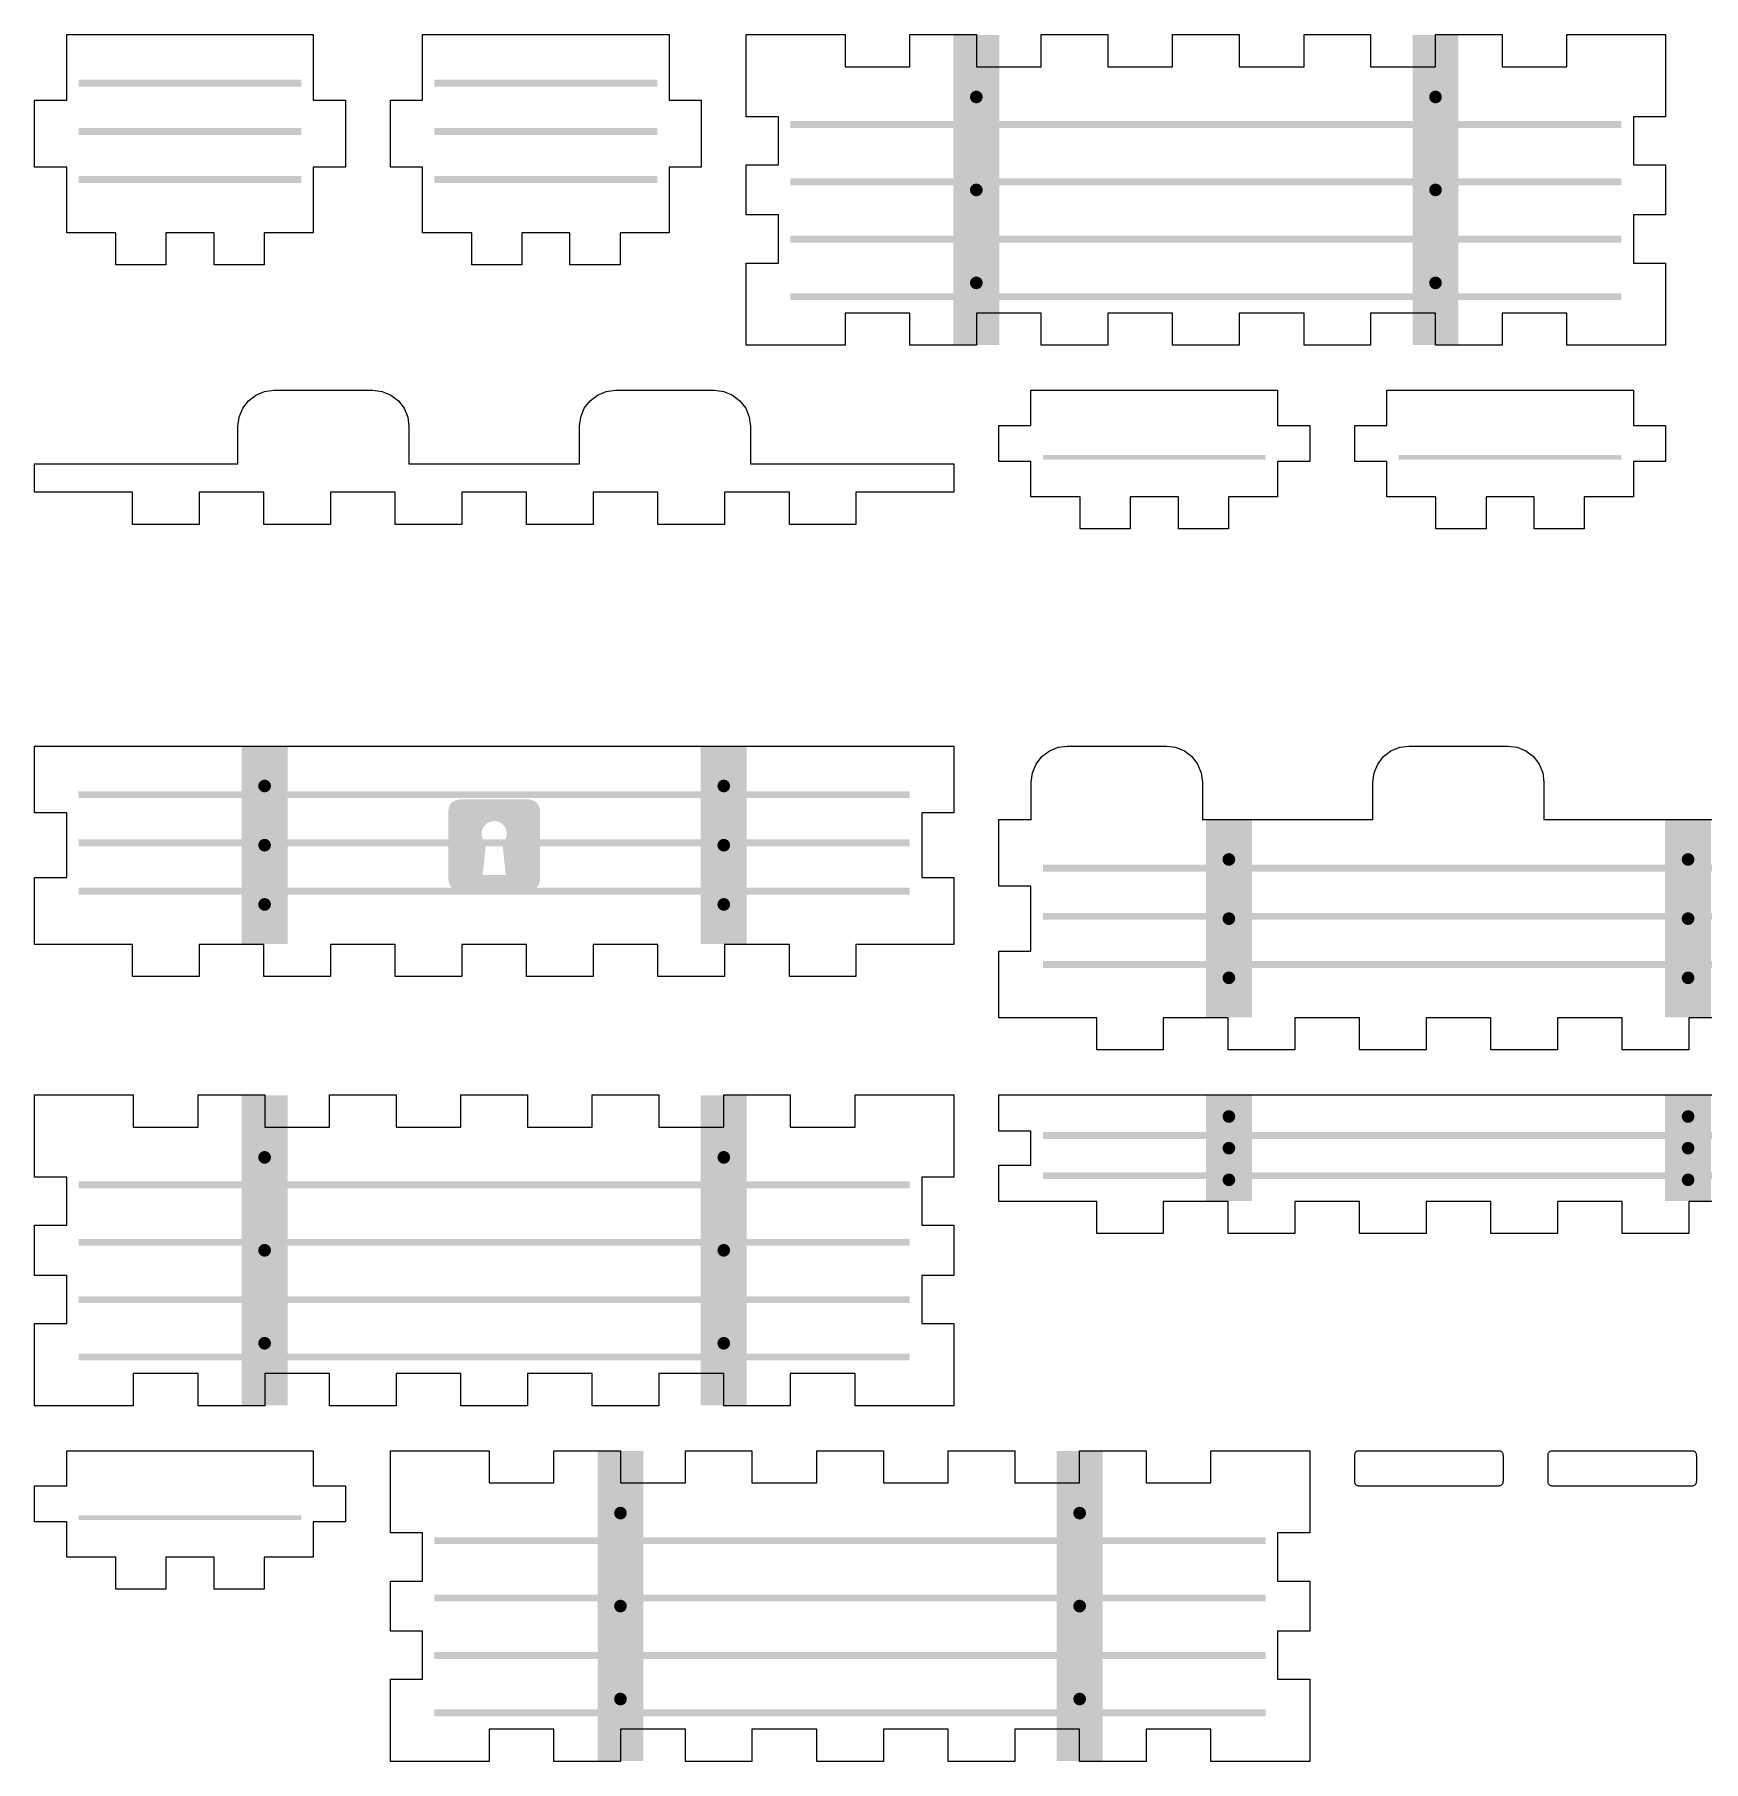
# Model space of a CAD drawing. Header units: millimetres. Extents: x 4 to 286, y 4 to 329.
# Drawn here: x 4 to 149.3, y 4 to 154.4 of the extents above; entities that cross this region are included whole.
import ezdxf

# ---------------------------------------------------------------- set-up
doc = ezdxf.new("R2010")
doc.units = ezdxf.units.MM
doc.layers.add('CUT', color=1, linetype='Continuous')
doc.layers.add('RASTER', color=7, linetype='Continuous')

msp = doc.modelspace()

# ---------------------------------------------------------------- hatches: boundary and pattern name
at = {"layer": 'RASTER'}
for points in [[(84, 154.4), (88, 154.4), (88, 127.4), (84, 127.4)], [(124, 154.4), (128, 154.4), (128, 127.4), (124, 127.4)], [(7.8, 150.5), (27.2, 150.5), (27.2, 149.9), (7.8, 149.9)], [(38.8, 150.5), (58.2, 150.5), (58.2, 149.9), (38.8, 149.9)], [(86.55, 149), (86.545, 148.928), (86.531, 148.858), (86.508, 148.79), (86.476, 148.725), (86.436, 148.665), (86.389, 148.611), (86.335, 148.564), (86.275, 148.524), (86.21, 148.492), (86.142, 148.469), (86.072, 148.455), (86, 148.45), (85.928, 148.455), (85.858, 148.469), (85.79, 148.492), (85.725, 148.524), (85.665, 148.564), (85.611, 148.611), (85.564, 148.665), (85.524, 148.725), (85.492, 148.79), (85.469, 148.858), (85.455, 148.928), (85.45, 149), (85.455, 149.072), (85.469, 149.142), (85.492, 149.21), (85.524, 149.275), (85.564, 149.335), (85.611, 149.389), (85.665, 149.436), (85.725, 149.476), (85.79, 149.508), (85.858, 149.531), (85.928, 149.545), (86, 149.55), (86.072, 149.545), (86.142, 149.531), (86.21, 149.508), (86.275, 149.476), (86.335, 149.436), (86.389, 149.389), (86.436, 149.335), (86.476, 149.275), (86.508, 149.21), (86.531, 149.142), (86.545, 149.072)], [(126.55, 149), (126.545, 148.928), (126.531, 148.858), (126.508, 148.79), (126.476, 148.725), (126.436, 148.665), (126.389, 148.611), (126.335, 148.564), (126.275, 148.524), (126.21, 148.492), (126.142, 148.469), (126.072, 148.455), (126, 148.45), (125.928, 148.455), (125.858, 148.469), (125.79, 148.492), (125.725, 148.524), (125.665, 148.564), (125.611, 148.611), (125.564, 148.665), (125.524, 148.725), (125.492, 148.79), (125.469, 148.858), (125.455, 148.928), (125.45, 149), (125.455, 149.072), (125.469, 149.142), (125.492, 149.21), (125.524, 149.275), (125.564, 149.335), (125.611, 149.389), (125.665, 149.436), (125.725, 149.476), (125.79, 149.508), (125.858, 149.531), (125.928, 149.545), (126, 149.55), (126.072, 149.545), (126.142, 149.531), (126.21, 149.508), (126.275, 149.476), (126.335, 149.436), (126.389, 149.389), (126.436, 149.335), (126.476, 149.275), (126.508, 149.21), (126.531, 149.142), (126.545, 149.072)], [(7.8, 146.3), (27.2, 146.3), (27.2, 145.7), (7.8, 145.7)], [(38.8, 146.3), (58.2, 146.3), (58.2, 145.7), (38.8, 145.7)], [(69.8, 146.9), (142.2, 146.9), (142.2, 146.3), (69.8, 146.3)], [(7.8, 142.1), (27.2, 142.1), (27.2, 141.5), (7.8, 141.5)], [(38.8, 142.1), (58.2, 142.1), (58.2, 141.5), (38.8, 141.5)], [(69.8, 141.9), (142.2, 141.9), (142.2, 141.3), (69.8, 141.3)], [(86.55, 140.9), (86.545, 140.828), (86.531, 140.758), (86.508, 140.69), (86.476, 140.625), (86.436, 140.565), (86.389, 140.511), (86.335, 140.464), (86.275, 140.424), (86.21, 140.392), (86.142, 140.369), (86.072, 140.355), (86, 140.35), (85.928, 140.355), (85.858, 140.369), (85.79, 140.392), (85.725, 140.424), (85.665, 140.464), (85.611, 140.511), (85.564, 140.565), (85.524, 140.625), (85.492, 140.69), (85.469, 140.758), (85.455, 140.828), (85.45, 140.9), (85.455, 140.972), (85.469, 141.042), (85.492, 141.11), (85.524, 141.175), (85.564, 141.235), (85.611, 141.289), (85.665, 141.336), (85.725, 141.376), (85.79, 141.408), (85.858, 141.431), (85.928, 141.445), (86, 141.45), (86.072, 141.445), (86.142, 141.431), (86.21, 141.408), (86.275, 141.376), (86.335, 141.336), (86.389, 141.289), (86.436, 141.235), (86.476, 141.175), (86.508, 141.11), (86.531, 141.042), (86.545, 140.972)], [(126.55, 140.9), (126.545, 140.828), (126.531, 140.758), (126.508, 140.69), (126.476, 140.625), (126.436, 140.565), (126.389, 140.511), (126.335, 140.464), (126.275, 140.424), (126.21, 140.392), (126.142, 140.369), (126.072, 140.355), (126, 140.35), (125.928, 140.355), (125.858, 140.369), (125.79, 140.392), (125.725, 140.424), (125.665, 140.464), (125.611, 140.511), (125.564, 140.565), (125.524, 140.625), (125.492, 140.69), (125.469, 140.758), (125.455, 140.828), (125.45, 140.9), (125.455, 140.972), (125.469, 141.042), (125.492, 141.11), (125.524, 141.175), (125.564, 141.235), (125.611, 141.289), (125.665, 141.336), (125.725, 141.376), (125.79, 141.408), (125.858, 141.431), (125.928, 141.445), (126, 141.45), (126.072, 141.445), (126.142, 141.431), (126.21, 141.408), (126.275, 141.376), (126.335, 141.336), (126.389, 141.289), (126.436, 141.235), (126.476, 141.175), (126.508, 141.11), (126.531, 141.042), (126.545, 140.972)], [(69.8, 136.9), (142.2, 136.9), (142.2, 136.3), (69.8, 136.3)], [(86.55, 132.8), (86.545, 132.728), (86.531, 132.658), (86.508, 132.59), (86.476, 132.525), (86.436, 132.465), (86.389, 132.411), (86.335, 132.364), (86.275, 132.324), (86.21, 132.292), (86.142, 132.269), (86.072, 132.255), (86, 132.25), (85.928, 132.255), (85.858, 132.269), (85.79, 132.292), (85.725, 132.324), (85.665, 132.364), (85.611, 132.411), (85.564, 132.465), (85.524, 132.525), (85.492, 132.59), (85.469, 132.658), (85.455, 132.728), (85.45, 132.8), (85.455, 132.872), (85.469, 132.942), (85.492, 133.01), (85.524, 133.075), (85.564, 133.135), (85.611, 133.189), (85.665, 133.236), (85.725, 133.276), (85.79, 133.308), (85.858, 133.331), (85.928, 133.345), (86, 133.35), (86.072, 133.345), (86.142, 133.331), (86.21, 133.308), (86.275, 133.276), (86.335, 133.236), (86.389, 133.189), (86.436, 133.135), (86.476, 133.075), (86.508, 133.01), (86.531, 132.942), (86.545, 132.872)], [(126.55, 132.8), (126.545, 132.728), (126.531, 132.658), (126.508, 132.59), (126.476, 132.525), (126.436, 132.465), (126.389, 132.411), (126.335, 132.364), (126.275, 132.324), (126.21, 132.292), (126.142, 132.269), (126.072, 132.255), (126, 132.25), (125.928, 132.255), (125.858, 132.269), (125.79, 132.292), (125.725, 132.324), (125.665, 132.364), (125.611, 132.411), (125.564, 132.465), (125.524, 132.525), (125.492, 132.59), (125.469, 132.658), (125.455, 132.728), (125.45, 132.8), (125.455, 132.872), (125.469, 132.942), (125.492, 133.01), (125.524, 133.075), (125.564, 133.135), (125.611, 133.189), (125.665, 133.236), (125.725, 133.276), (125.79, 133.308), (125.858, 133.331), (125.928, 133.345), (126, 133.35), (126.072, 133.345), (126.142, 133.331), (126.21, 133.308), (126.275, 133.276), (126.335, 133.236), (126.389, 133.189), (126.436, 133.135), (126.476, 133.075), (126.508, 133.01), (126.531, 132.942), (126.545, 132.872)], [(69.8, 131.9), (142.2, 131.9), (142.2, 131.3), (69.8, 131.3)], [(91.8, 117.8), (111.2, 117.8), (111.2, 117.4), (91.8, 117.4)], [(122.8, 117.8), (142.2, 117.8), (142.2, 117.4), (122.8, 117.4)], [(22, 92.4), (26, 92.4), (26, 75.2), (22, 75.2)], [(62, 92.4), (66, 92.4), (66, 75.2), (62, 75.2)], [(24.55, 88.96), (24.545, 88.888), (24.531, 88.818), (24.508, 88.75), (24.476, 88.685), (24.436, 88.625), (24.389, 88.571), (24.335, 88.524), (24.275, 88.484), (24.21, 88.452), (24.142, 88.429), (24.072, 88.415), (24, 88.41), (23.928, 88.415), (23.858, 88.429), (23.79, 88.452), (23.725, 88.484), (23.665, 88.524), (23.611, 88.571), (23.564, 88.625), (23.524, 88.685), (23.492, 88.75), (23.469, 88.818), (23.455, 88.888), (23.45, 88.96), (23.455, 89.032), (23.469, 89.102), (23.492, 89.17), (23.524, 89.235), (23.564, 89.295), (23.611, 89.349), (23.665, 89.396), (23.725, 89.436), (23.79, 89.468), (23.858, 89.491), (23.928, 89.505), (24, 89.51), (24.072, 89.505), (24.142, 89.491), (24.21, 89.468), (24.275, 89.436), (24.335, 89.396), (24.389, 89.349), (24.436, 89.295), (24.476, 89.235), (24.508, 89.17), (24.531, 89.102), (24.545, 89.032)], [(64.55, 88.96), (64.545, 88.888), (64.531, 88.818), (64.508, 88.75), (64.476, 88.685), (64.436, 88.625), (64.389, 88.571), (64.335, 88.524), (64.275, 88.484), (64.21, 88.452), (64.142, 88.429), (64.072, 88.415), (64, 88.41), (63.928, 88.415), (63.858, 88.429), (63.79, 88.452), (63.725, 88.484), (63.665, 88.524), (63.611, 88.571), (63.564, 88.625), (63.524, 88.685), (63.492, 88.75), (63.469, 88.818), (63.455, 88.888), (63.45, 88.96), (63.455, 89.032), (63.469, 89.102), (63.492, 89.17), (63.524, 89.235), (63.564, 89.295), (63.611, 89.349), (63.665, 89.396), (63.725, 89.436), (63.79, 89.468), (63.858, 89.491), (63.928, 89.505), (64, 89.51), (64.072, 89.505), (64.142, 89.491), (64.21, 89.468), (64.275, 89.436), (64.335, 89.396), (64.389, 89.349), (64.436, 89.295), (64.476, 89.235), (64.508, 89.17), (64.531, 89.102), (64.545, 89.032)], [(7.8, 88.5), (80.2, 88.5), (80.2, 87.9), (7.8, 87.9)], [(106, 86), (110, 86), (110, 68.8), (106, 68.8)], [(146, 86), (150, 86), (150, 68.8), (146, 68.8)], [(7.8, 84.3), (80.2, 84.3), (80.2, 83.7), (7.8, 83.7)], [(24.55, 83.8), (24.545, 83.728), (24.531, 83.658), (24.508, 83.59), (24.476, 83.525), (24.436, 83.465), (24.389, 83.411), (24.335, 83.364), (24.275, 83.324), (24.21, 83.292), (24.142, 83.269), (24.072, 83.255), (24, 83.25), (23.928, 83.255), (23.858, 83.269), (23.79, 83.292), (23.725, 83.324), (23.665, 83.364), (23.611, 83.411), (23.564, 83.465), (23.524, 83.525), (23.492, 83.59), (23.469, 83.658), (23.455, 83.728), (23.45, 83.8), (23.455, 83.872), (23.469, 83.942), (23.492, 84.01), (23.524, 84.075), (23.564, 84.135), (23.611, 84.189), (23.665, 84.236), (23.725, 84.276), (23.79, 84.308), (23.858, 84.331), (23.928, 84.345), (24, 84.35), (24.072, 84.345), (24.142, 84.331), (24.21, 84.308), (24.275, 84.276), (24.335, 84.236), (24.389, 84.189), (24.436, 84.135), (24.476, 84.075), (24.508, 84.01), (24.531, 83.942), (24.545, 83.872)], [(64.55, 83.8), (64.545, 83.728), (64.531, 83.658), (64.508, 83.59), (64.476, 83.525), (64.436, 83.465), (64.389, 83.411), (64.335, 83.364), (64.275, 83.324), (64.21, 83.292), (64.142, 83.269), (64.072, 83.255), (64, 83.25), (63.928, 83.255), (63.858, 83.269), (63.79, 83.292), (63.725, 83.324), (63.665, 83.364), (63.611, 83.411), (63.564, 83.465), (63.524, 83.525), (63.492, 83.59), (63.469, 83.658), (63.455, 83.728), (63.45, 83.8), (63.455, 83.872), (63.469, 83.942), (63.492, 84.01), (63.524, 84.075), (63.564, 84.135), (63.611, 84.189), (63.665, 84.236), (63.725, 84.276), (63.79, 84.308), (63.858, 84.331), (63.928, 84.345), (64, 84.35), (64.072, 84.345), (64.142, 84.331), (64.21, 84.308), (64.275, 84.276), (64.335, 84.236), (64.389, 84.189), (64.436, 84.135), (64.476, 84.075), (64.508, 84.01), (64.531, 83.942), (64.545, 83.872)], [(108.55, 82.56), (108.545, 82.488), (108.531, 82.418), (108.508, 82.35), (108.476, 82.285), (108.436, 82.225), (108.389, 82.171), (108.335, 82.124), (108.275, 82.084), (108.21, 82.052), (108.142, 82.029), (108.072, 82.015), (108, 82.01), (107.928, 82.015), (107.858, 82.029), (107.79, 82.052), (107.725, 82.084), (107.665, 82.124), (107.611, 82.171), (107.564, 82.225), (107.524, 82.285), (107.492, 82.35), (107.469, 82.418), (107.455, 82.488), (107.45, 82.56), (107.455, 82.632), (107.469, 82.702), (107.492, 82.77), (107.524, 82.835), (107.564, 82.895), (107.611, 82.949), (107.665, 82.996), (107.725, 83.036), (107.79, 83.068), (107.858, 83.091), (107.928, 83.105), (108, 83.11), (108.072, 83.105), (108.142, 83.091), (108.21, 83.068), (108.275, 83.036), (108.335, 82.996), (108.389, 82.949), (108.436, 82.895), (108.476, 82.835), (108.508, 82.77), (108.531, 82.702), (108.545, 82.632)], [(148.55, 82.56), (148.545, 82.488), (148.531, 82.418), (148.508, 82.35), (148.476, 82.285), (148.436, 82.225), (148.389, 82.171), (148.335, 82.124), (148.275, 82.084), (148.21, 82.052), (148.142, 82.029), (148.072, 82.015), (148, 82.01), (147.928, 82.015), (147.858, 82.029), (147.79, 82.052), (147.725, 82.084), (147.665, 82.124), (147.611, 82.171), (147.564, 82.225), (147.524, 82.285), (147.492, 82.35), (147.469, 82.418), (147.455, 82.488), (147.45, 82.56), (147.455, 82.632), (147.469, 82.702), (147.492, 82.77), (147.524, 82.835), (147.564, 82.895), (147.611, 82.949), (147.665, 82.996), (147.725, 83.036), (147.79, 83.068), (147.858, 83.091), (147.928, 83.105), (148, 83.11), (148.072, 83.105), (148.142, 83.091), (148.21, 83.068), (148.275, 83.036), (148.335, 82.996), (148.389, 82.949), (148.436, 82.895), (148.476, 82.835), (148.508, 82.77), (148.531, 82.702), (148.545, 82.632)], [(91.8, 82.1), (164.2, 82.1), (164.2, 81.5), (91.8, 81.5)], [(7.8, 80.1), (80.2, 80.1), (80.2, 79.5), (7.8, 79.5)], [(24.55, 78.64), (24.545, 78.568), (24.531, 78.498), (24.508, 78.43), (24.476, 78.365), (24.436, 78.305), (24.389, 78.251), (24.335, 78.204), (24.275, 78.164), (24.21, 78.132), (24.142, 78.109), (24.072, 78.095), (24, 78.09), (23.928, 78.095), (23.858, 78.109), (23.79, 78.132), (23.725, 78.164), (23.665, 78.204), (23.611, 78.251), (23.564, 78.305), (23.524, 78.365), (23.492, 78.43), (23.469, 78.498), (23.455, 78.568), (23.45, 78.64), (23.455, 78.712), (23.469, 78.782), (23.492, 78.85), (23.524, 78.915), (23.564, 78.975), (23.611, 79.029), (23.665, 79.076), (23.725, 79.116), (23.79, 79.148), (23.858, 79.171), (23.928, 79.185), (24, 79.19), (24.072, 79.185), (24.142, 79.171), (24.21, 79.148), (24.275, 79.116), (24.335, 79.076), (24.389, 79.029), (24.436, 78.975), (24.476, 78.915), (24.508, 78.85), (24.531, 78.782), (24.545, 78.712)], [(64.55, 78.64), (64.545, 78.568), (64.531, 78.498), (64.508, 78.43), (64.476, 78.365), (64.436, 78.305), (64.389, 78.251), (64.335, 78.204), (64.275, 78.164), (64.21, 78.132), (64.142, 78.109), (64.072, 78.095), (64, 78.09), (63.928, 78.095), (63.858, 78.109), (63.79, 78.132), (63.725, 78.164), (63.665, 78.204), (63.611, 78.251), (63.564, 78.305), (63.524, 78.365), (63.492, 78.43), (63.469, 78.498), (63.455, 78.568), (63.45, 78.64), (63.455, 78.712), (63.469, 78.782), (63.492, 78.85), (63.524, 78.915), (63.564, 78.975), (63.611, 79.029), (63.665, 79.076), (63.725, 79.116), (63.79, 79.148), (63.858, 79.171), (63.928, 79.185), (64, 79.19), (64.072, 79.185), (64.142, 79.171), (64.21, 79.148), (64.275, 79.116), (64.335, 79.076), (64.389, 79.029), (64.436, 78.975), (64.476, 78.915), (64.508, 78.85), (64.531, 78.782), (64.545, 78.712)], [(91.8, 77.9), (164.2, 77.9), (164.2, 77.3), (91.8, 77.3)], [(108.55, 77.4), (108.545, 77.328), (108.531, 77.258), (108.508, 77.19), (108.476, 77.125), (108.436, 77.065), (108.389, 77.011), (108.335, 76.964), (108.275, 76.924), (108.21, 76.892), (108.142, 76.869), (108.072, 76.855), (108, 76.85), (107.928, 76.855), (107.858, 76.869), (107.79, 76.892), (107.725, 76.924), (107.665, 76.964), (107.611, 77.011), (107.564, 77.065), (107.524, 77.125), (107.492, 77.19), (107.469, 77.258), (107.455, 77.328), (107.45, 77.4), (107.455, 77.472), (107.469, 77.542), (107.492, 77.61), (107.524, 77.675), (107.564, 77.735), (107.611, 77.789), (107.665, 77.836), (107.725, 77.876), (107.79, 77.908), (107.858, 77.931), (107.928, 77.945), (108, 77.95), (108.072, 77.945), (108.142, 77.931), (108.21, 77.908), (108.275, 77.876), (108.335, 77.836), (108.389, 77.789), (108.436, 77.735), (108.476, 77.675), (108.508, 77.61), (108.531, 77.542), (108.545, 77.472)], [(148.55, 77.4), (148.545, 77.328), (148.531, 77.258), (148.508, 77.19), (148.476, 77.125), (148.436, 77.065), (148.389, 77.011), (148.335, 76.964), (148.275, 76.924), (148.21, 76.892), (148.142, 76.869), (148.072, 76.855), (148, 76.85), (147.928, 76.855), (147.858, 76.869), (147.79, 76.892), (147.725, 76.924), (147.665, 76.964), (147.611, 77.011), (147.564, 77.065), (147.524, 77.125), (147.492, 77.19), (147.469, 77.258), (147.455, 77.328), (147.45, 77.4), (147.455, 77.472), (147.469, 77.542), (147.492, 77.61), (147.524, 77.675), (147.564, 77.735), (147.611, 77.789), (147.665, 77.836), (147.725, 77.876), (147.79, 77.908), (147.858, 77.931), (147.928, 77.945), (148, 77.95), (148.072, 77.945), (148.142, 77.931), (148.21, 77.908), (148.275, 77.876), (148.335, 77.836), (148.389, 77.789), (148.436, 77.735), (148.476, 77.675), (148.508, 77.61), (148.531, 77.542), (148.545, 77.472)], [(91.8, 73.7), (164.2, 73.7), (164.2, 73.1), (91.8, 73.1)], [(108.55, 72.24), (108.545, 72.168), (108.531, 72.098), (108.508, 72.03), (108.476, 71.965), (108.436, 71.905), (108.389, 71.851), (108.335, 71.804), (108.275, 71.764), (108.21, 71.732), (108.142, 71.709), (108.072, 71.695), (108, 71.69), (107.928, 71.695), (107.858, 71.709), (107.79, 71.732), (107.725, 71.764), (107.665, 71.804), (107.611, 71.851), (107.564, 71.905), (107.524, 71.965), (107.492, 72.03), (107.469, 72.098), (107.455, 72.168), (107.45, 72.24), (107.455, 72.312), (107.469, 72.382), (107.492, 72.45), (107.524, 72.515), (107.564, 72.575), (107.611, 72.629), (107.665, 72.676), (107.725, 72.716), (107.79, 72.748), (107.858, 72.771), (107.928, 72.785), (108, 72.79), (108.072, 72.785), (108.142, 72.771), (108.21, 72.748), (108.275, 72.716), (108.335, 72.676), (108.389, 72.629), (108.436, 72.575), (108.476, 72.515), (108.508, 72.45), (108.531, 72.382), (108.545, 72.312)], [(148.55, 72.24), (148.545, 72.168), (148.531, 72.098), (148.508, 72.03), (148.476, 71.965), (148.436, 71.905), (148.389, 71.851), (148.335, 71.804), (148.275, 71.764), (148.21, 71.732), (148.142, 71.709), (148.072, 71.695), (148, 71.69), (147.928, 71.695), (147.858, 71.709), (147.79, 71.732), (147.725, 71.764), (147.665, 71.804), (147.611, 71.851), (147.564, 71.905), (147.524, 71.965), (147.492, 72.03), (147.469, 72.098), (147.455, 72.168), (147.45, 72.24), (147.455, 72.312), (147.469, 72.382), (147.492, 72.45), (147.524, 72.515), (147.564, 72.575), (147.611, 72.629), (147.665, 72.676), (147.725, 72.716), (147.79, 72.748), (147.858, 72.771), (147.928, 72.785), (148, 72.79), (148.072, 72.785), (148.142, 72.771), (148.21, 72.748), (148.275, 72.716), (148.335, 72.676), (148.389, 72.629), (148.436, 72.575), (148.476, 72.515), (148.508, 72.45), (148.531, 72.382), (148.545, 72.312)], [(22, 62), (26, 62), (26, 35), (22, 35)], [(62, 62), (66, 62), (66, 35), (62, 35)], [(106, 62), (110, 62), (110, 52.8), (106, 52.8)], [(146, 62), (150, 62), (150, 52.8), (146, 52.8)], [(108.55, 60.16), (108.545, 60.088), (108.531, 60.018), (108.508, 59.95), (108.476, 59.885), (108.436, 59.825), (108.389, 59.771), (108.335, 59.724), (108.275, 59.684), (108.21, 59.652), (108.142, 59.629), (108.072, 59.615), (108, 59.61), (107.928, 59.615), (107.858, 59.629), (107.79, 59.652), (107.725, 59.684), (107.665, 59.724), (107.611, 59.771), (107.564, 59.825), (107.524, 59.885), (107.492, 59.95), (107.469, 60.018), (107.455, 60.088), (107.45, 60.16), (107.455, 60.232), (107.469, 60.302), (107.492, 60.37), (107.524, 60.435), (107.564, 60.495), (107.611, 60.549), (107.665, 60.596), (107.725, 60.636), (107.79, 60.668), (107.858, 60.691), (107.928, 60.705), (108, 60.71), (108.072, 60.705), (108.142, 60.691), (108.21, 60.668), (108.275, 60.636), (108.335, 60.596), (108.389, 60.549), (108.436, 60.495), (108.476, 60.435), (108.508, 60.37), (108.531, 60.302), (108.545, 60.232)], [(148.55, 60.16), (148.545, 60.088), (148.531, 60.018), (148.508, 59.95), (148.476, 59.885), (148.436, 59.825), (148.389, 59.771), (148.335, 59.724), (148.275, 59.684), (148.21, 59.652), (148.142, 59.629), (148.072, 59.615), (148, 59.61), (147.928, 59.615), (147.858, 59.629), (147.79, 59.652), (147.725, 59.684), (147.665, 59.724), (147.611, 59.771), (147.564, 59.825), (147.524, 59.885), (147.492, 59.95), (147.469, 60.018), (147.455, 60.088), (147.45, 60.16), (147.455, 60.232), (147.469, 60.302), (147.492, 60.37), (147.524, 60.435), (147.564, 60.495), (147.611, 60.549), (147.665, 60.596), (147.725, 60.636), (147.79, 60.668), (147.858, 60.691), (147.928, 60.705), (148, 60.71), (148.072, 60.705), (148.142, 60.691), (148.21, 60.668), (148.275, 60.636), (148.335, 60.596), (148.389, 60.549), (148.436, 60.495), (148.476, 60.435), (148.508, 60.37), (148.531, 60.302), (148.545, 60.232)], [(91.8, 58.8), (164.2, 58.8), (164.2, 58.2), (91.8, 58.2)], [(108.55, 57.4), (108.545, 57.328), (108.531, 57.258), (108.508, 57.19), (108.476, 57.125), (108.436, 57.065), (108.389, 57.011), (108.335, 56.964), (108.275, 56.924), (108.21, 56.892), (108.142, 56.869), (108.072, 56.855), (108, 56.85), (107.928, 56.855), (107.858, 56.869), (107.79, 56.892), (107.725, 56.924), (107.665, 56.964), (107.611, 57.011), (107.564, 57.065), (107.524, 57.125), (107.492, 57.19), (107.469, 57.258), (107.455, 57.328), (107.45, 57.4), (107.455, 57.472), (107.469, 57.542), (107.492, 57.61), (107.524, 57.675), (107.564, 57.735), (107.611, 57.789), (107.665, 57.836), (107.725, 57.876), (107.79, 57.908), (107.858, 57.931), (107.928, 57.945), (108, 57.95), (108.072, 57.945), (108.142, 57.931), (108.21, 57.908), (108.275, 57.876), (108.335, 57.836), (108.389, 57.789), (108.436, 57.735), (108.476, 57.675), (108.508, 57.61), (108.531, 57.542), (108.545, 57.472)], [(148.55, 57.4), (148.545, 57.328), (148.531, 57.258), (148.508, 57.19), (148.476, 57.125), (148.436, 57.065), (148.389, 57.011), (148.335, 56.964), (148.275, 56.924), (148.21, 56.892), (148.142, 56.869), (148.072, 56.855), (148, 56.85), (147.928, 56.855), (147.858, 56.869), (147.79, 56.892), (147.725, 56.924), (147.665, 56.964), (147.611, 57.011), (147.564, 57.065), (147.524, 57.125), (147.492, 57.19), (147.469, 57.258), (147.455, 57.328), (147.45, 57.4), (147.455, 57.472), (147.469, 57.542), (147.492, 57.61), (147.524, 57.675), (147.564, 57.735), (147.611, 57.789), (147.665, 57.836), (147.725, 57.876), (147.79, 57.908), (147.858, 57.931), (147.928, 57.945), (148, 57.95), (148.072, 57.945), (148.142, 57.931), (148.21, 57.908), (148.275, 57.876), (148.335, 57.836), (148.389, 57.789), (148.436, 57.735), (148.476, 57.675), (148.508, 57.61), (148.531, 57.542), (148.545, 57.472)], [(24.55, 56.6), (24.545, 56.528), (24.531, 56.458), (24.508, 56.39), (24.476, 56.325), (24.436, 56.265), (24.389, 56.211), (24.335, 56.164), (24.275, 56.124), (24.21, 56.092), (24.142, 56.069), (24.072, 56.055), (24, 56.05), (23.928, 56.055), (23.858, 56.069), (23.79, 56.092), (23.725, 56.124), (23.665, 56.164), (23.611, 56.211), (23.564, 56.265), (23.524, 56.325), (23.492, 56.39), (23.469, 56.458), (23.455, 56.528), (23.45, 56.6), (23.455, 56.672), (23.469, 56.742), (23.492, 56.81), (23.524, 56.875), (23.564, 56.935), (23.611, 56.989), (23.665, 57.036), (23.725, 57.076), (23.79, 57.108), (23.858, 57.131), (23.928, 57.145), (24, 57.15), (24.072, 57.145), (24.142, 57.131), (24.21, 57.108), (24.275, 57.076), (24.335, 57.036), (24.389, 56.989), (24.436, 56.935), (24.476, 56.875), (24.508, 56.81), (24.531, 56.742), (24.545, 56.672)], [(64.55, 56.6), (64.545, 56.528), (64.531, 56.458), (64.508, 56.39), (64.476, 56.325), (64.436, 56.265), (64.389, 56.211), (64.335, 56.164), (64.275, 56.124), (64.21, 56.092), (64.142, 56.069), (64.072, 56.055), (64, 56.05), (63.928, 56.055), (63.858, 56.069), (63.79, 56.092), (63.725, 56.124), (63.665, 56.164), (63.611, 56.211), (63.564, 56.265), (63.524, 56.325), (63.492, 56.39), (63.469, 56.458), (63.455, 56.528), (63.45, 56.6), (63.455, 56.672), (63.469, 56.742), (63.492, 56.81), (63.524, 56.875), (63.564, 56.935), (63.611, 56.989), (63.665, 57.036), (63.725, 57.076), (63.79, 57.108), (63.858, 57.131), (63.928, 57.145), (64, 57.15), (64.072, 57.145), (64.142, 57.131), (64.21, 57.108), (64.275, 57.076), (64.335, 57.036), (64.389, 56.989), (64.436, 56.935), (64.476, 56.875), (64.508, 56.81), (64.531, 56.742), (64.545, 56.672)], [(7.8, 54.5), (80.2, 54.5), (80.2, 53.9), (7.8, 53.9)], [(91.8, 55.3), (164.2, 55.3), (164.2, 54.7), (91.8, 54.7)], [(108.55, 54.64), (108.545, 54.568), (108.531, 54.498), (108.508, 54.43), (108.476, 54.365), (108.436, 54.305), (108.389, 54.251), (108.335, 54.204), (108.275, 54.164), (108.21, 54.132), (108.142, 54.109), (108.072, 54.095), (108, 54.09), (107.928, 54.095), (107.858, 54.109), (107.79, 54.132), (107.725, 54.164), (107.665, 54.204), (107.611, 54.251), (107.564, 54.305), (107.524, 54.365), (107.492, 54.43), (107.469, 54.498), (107.455, 54.568), (107.45, 54.64), (107.455, 54.712), (107.469, 54.782), (107.492, 54.85), (107.524, 54.915), (107.564, 54.975), (107.611, 55.029), (107.665, 55.076), (107.725, 55.116), (107.79, 55.148), (107.858, 55.171), (107.928, 55.185), (108, 55.19), (108.072, 55.185), (108.142, 55.171), (108.21, 55.148), (108.275, 55.116), (108.335, 55.076), (108.389, 55.029), (108.436, 54.975), (108.476, 54.915), (108.508, 54.85), (108.531, 54.782), (108.545, 54.712)], [(148.55, 54.64), (148.545, 54.568), (148.531, 54.498), (148.508, 54.43), (148.476, 54.365), (148.436, 54.305), (148.389, 54.251), (148.335, 54.204), (148.275, 54.164), (148.21, 54.132), (148.142, 54.109), (148.072, 54.095), (148, 54.09), (147.928, 54.095), (147.858, 54.109), (147.79, 54.132), (147.725, 54.164), (147.665, 54.204), (147.611, 54.251), (147.564, 54.305), (147.524, 54.365), (147.492, 54.43), (147.469, 54.498), (147.455, 54.568), (147.45, 54.64), (147.455, 54.712), (147.469, 54.782), (147.492, 54.85), (147.524, 54.915), (147.564, 54.975), (147.611, 55.029), (147.665, 55.076), (147.725, 55.116), (147.79, 55.148), (147.858, 55.171), (147.928, 55.185), (148, 55.19), (148.072, 55.185), (148.142, 55.171), (148.21, 55.148), (148.275, 55.116), (148.335, 55.076), (148.389, 55.029), (148.436, 54.975), (148.476, 54.915), (148.508, 54.85), (148.531, 54.782), (148.545, 54.712)], [(7.8, 49.5), (80.2, 49.5), (80.2, 48.9), (7.8, 48.9)], [(24.55, 48.5), (24.545, 48.428), (24.531, 48.358), (24.508, 48.29), (24.476, 48.225), (24.436, 48.165), (24.389, 48.111), (24.335, 48.064), (24.275, 48.024), (24.21, 47.992), (24.142, 47.969), (24.072, 47.955), (24, 47.95), (23.928, 47.955), (23.858, 47.969), (23.79, 47.992), (23.725, 48.024), (23.665, 48.064), (23.611, 48.111), (23.564, 48.165), (23.524, 48.225), (23.492, 48.29), (23.469, 48.358), (23.455, 48.428), (23.45, 48.5), (23.455, 48.572), (23.469, 48.642), (23.492, 48.71), (23.524, 48.775), (23.564, 48.835), (23.611, 48.889), (23.665, 48.936), (23.725, 48.976), (23.79, 49.008), (23.858, 49.031), (23.928, 49.045), (24, 49.05), (24.072, 49.045), (24.142, 49.031), (24.21, 49.008), (24.275, 48.976), (24.335, 48.936), (24.389, 48.889), (24.436, 48.835), (24.476, 48.775), (24.508, 48.71), (24.531, 48.642), (24.545, 48.572)], [(64.55, 48.5), (64.545, 48.428), (64.531, 48.358), (64.508, 48.29), (64.476, 48.225), (64.436, 48.165), (64.389, 48.111), (64.335, 48.064), (64.275, 48.024), (64.21, 47.992), (64.142, 47.969), (64.072, 47.955), (64, 47.95), (63.928, 47.955), (63.858, 47.969), (63.79, 47.992), (63.725, 48.024), (63.665, 48.064), (63.611, 48.111), (63.564, 48.165), (63.524, 48.225), (63.492, 48.29), (63.469, 48.358), (63.455, 48.428), (63.45, 48.5), (63.455, 48.572), (63.469, 48.642), (63.492, 48.71), (63.524, 48.775), (63.564, 48.835), (63.611, 48.889), (63.665, 48.936), (63.725, 48.976), (63.79, 49.008), (63.858, 49.031), (63.928, 49.045), (64, 49.05), (64.072, 49.045), (64.142, 49.031), (64.21, 49.008), (64.275, 48.976), (64.335, 48.936), (64.389, 48.889), (64.436, 48.835), (64.476, 48.775), (64.508, 48.71), (64.531, 48.642), (64.545, 48.572)], [(7.8, 44.5), (80.2, 44.5), (80.2, 43.9), (7.8, 43.9)], [(24.55, 40.4), (24.545, 40.328), (24.531, 40.258), (24.508, 40.19), (24.476, 40.125), (24.436, 40.065), (24.389, 40.011), (24.335, 39.964), (24.275, 39.924), (24.21, 39.892), (24.142, 39.869), (24.072, 39.855), (24, 39.85), (23.928, 39.855), (23.858, 39.869), (23.79, 39.892), (23.725, 39.924), (23.665, 39.964), (23.611, 40.011), (23.564, 40.065), (23.524, 40.125), (23.492, 40.19), (23.469, 40.258), (23.455, 40.328), (23.45, 40.4), (23.455, 40.472), (23.469, 40.542), (23.492, 40.61), (23.524, 40.675), (23.564, 40.735), (23.611, 40.789), (23.665, 40.836), (23.725, 40.876), (23.79, 40.908), (23.858, 40.931), (23.928, 40.945), (24, 40.95), (24.072, 40.945), (24.142, 40.931), (24.21, 40.908), (24.275, 40.876), (24.335, 40.836), (24.389, 40.789), (24.436, 40.735), (24.476, 40.675), (24.508, 40.61), (24.531, 40.542), (24.545, 40.472)], [(64.55, 40.4), (64.545, 40.328), (64.531, 40.258), (64.508, 40.19), (64.476, 40.125), (64.436, 40.065), (64.389, 40.011), (64.335, 39.964), (64.275, 39.924), (64.21, 39.892), (64.142, 39.869), (64.072, 39.855), (64, 39.85), (63.928, 39.855), (63.858, 39.869), (63.79, 39.892), (63.725, 39.924), (63.665, 39.964), (63.611, 40.011), (63.564, 40.065), (63.524, 40.125), (63.492, 40.19), (63.469, 40.258), (63.455, 40.328), (63.45, 40.4), (63.455, 40.472), (63.469, 40.542), (63.492, 40.61), (63.524, 40.675), (63.564, 40.735), (63.611, 40.789), (63.665, 40.836), (63.725, 40.876), (63.79, 40.908), (63.858, 40.931), (63.928, 40.945), (64, 40.95), (64.072, 40.945), (64.142, 40.931), (64.21, 40.908), (64.275, 40.876), (64.335, 40.836), (64.389, 40.789), (64.436, 40.735), (64.476, 40.675), (64.508, 40.61), (64.531, 40.542), (64.545, 40.472)], [(7.8, 39.5), (80.2, 39.5), (80.2, 38.9), (7.8, 38.9)], [(53, 31), (57, 31), (57, 4), (53, 4)], [(93, 31), (97, 31), (97, 4), (93, 4)], [(55.55, 25.6), (55.545, 25.528), (55.531, 25.458), (55.508, 25.39), (55.476, 25.325), (55.436, 25.265), (55.389, 25.211), (55.335, 25.164), (55.275, 25.124), (55.21, 25.092), (55.142, 25.069), (55.072, 25.055), (55, 25.05), (54.928, 25.055), (54.858, 25.069), (54.79, 25.092), (54.725, 25.124), (54.665, 25.164), (54.611, 25.211), (54.564, 25.265), (54.524, 25.325), (54.492, 25.39), (54.469, 25.458), (54.455, 25.528), (54.45, 25.6), (54.455, 25.672), (54.469, 25.742), (54.492, 25.81), (54.524, 25.875), (54.564, 25.935), (54.611, 25.989), (54.665, 26.036), (54.725, 26.076), (54.79, 26.108), (54.858, 26.131), (54.928, 26.145), (55, 26.15), (55.072, 26.145), (55.142, 26.131), (55.21, 26.108), (55.275, 26.076), (55.335, 26.036), (55.389, 25.989), (55.436, 25.935), (55.476, 25.875), (55.508, 25.81), (55.531, 25.742), (55.545, 25.672)], [(95.55, 25.6), (95.545, 25.528), (95.531, 25.458), (95.508, 25.39), (95.476, 25.325), (95.436, 25.265), (95.389, 25.211), (95.335, 25.164), (95.275, 25.124), (95.21, 25.092), (95.142, 25.069), (95.072, 25.055), (95, 25.05), (94.928, 25.055), (94.858, 25.069), (94.79, 25.092), (94.725, 25.124), (94.665, 25.164), (94.611, 25.211), (94.564, 25.265), (94.524, 25.325), (94.492, 25.39), (94.469, 25.458), (94.455, 25.528), (94.45, 25.6), (94.455, 25.672), (94.469, 25.742), (94.492, 25.81), (94.524, 25.875), (94.564, 25.935), (94.611, 25.989), (94.665, 26.036), (94.725, 26.076), (94.79, 26.108), (94.858, 26.131), (94.928, 26.145), (95, 26.15), (95.072, 26.145), (95.142, 26.131), (95.21, 26.108), (95.275, 26.076), (95.335, 26.036), (95.389, 25.989), (95.436, 25.935), (95.476, 25.875), (95.508, 25.81), (95.531, 25.742), (95.545, 25.672)], [(7.8, 25.4), (27.2, 25.4), (27.2, 25), (7.8, 25)], [(38.8, 23.5), (111.2, 23.5), (111.2, 22.9), (38.8, 22.9)], [(38.8, 18.5), (111.2, 18.5), (111.2, 17.9), (38.8, 17.9)], [(55.55, 17.5), (55.545, 17.428), (55.531, 17.358), (55.508, 17.29), (55.476, 17.225), (55.436, 17.165), (55.389, 17.111), (55.335, 17.064), (55.275, 17.024), (55.21, 16.992), (55.142, 16.969), (55.072, 16.955), (55, 16.95), (54.928, 16.955), (54.858, 16.969), (54.79, 16.992), (54.725, 17.024), (54.665, 17.064), (54.611, 17.111), (54.564, 17.165), (54.524, 17.225), (54.492, 17.29), (54.469, 17.358), (54.455, 17.428), (54.45, 17.5), (54.455, 17.572), (54.469, 17.642), (54.492, 17.71), (54.524, 17.775), (54.564, 17.835), (54.611, 17.889), (54.665, 17.936), (54.725, 17.976), (54.79, 18.008), (54.858, 18.031), (54.928, 18.045), (55, 18.05), (55.072, 18.045), (55.142, 18.031), (55.21, 18.008), (55.275, 17.976), (55.335, 17.936), (55.389, 17.889), (55.436, 17.835), (55.476, 17.775), (55.508, 17.71), (55.531, 17.642), (55.545, 17.572)], [(95.55, 17.5), (95.545, 17.428), (95.531, 17.358), (95.508, 17.29), (95.476, 17.225), (95.436, 17.165), (95.389, 17.111), (95.335, 17.064), (95.275, 17.024), (95.21, 16.992), (95.142, 16.969), (95.072, 16.955), (95, 16.95), (94.928, 16.955), (94.858, 16.969), (94.79, 16.992), (94.725, 17.024), (94.665, 17.064), (94.611, 17.111), (94.564, 17.165), (94.524, 17.225), (94.492, 17.29), (94.469, 17.358), (94.455, 17.428), (94.45, 17.5), (94.455, 17.572), (94.469, 17.642), (94.492, 17.71), (94.524, 17.775), (94.564, 17.835), (94.611, 17.889), (94.665, 17.936), (94.725, 17.976), (94.79, 18.008), (94.858, 18.031), (94.928, 18.045), (95, 18.05), (95.072, 18.045), (95.142, 18.031), (95.21, 18.008), (95.275, 17.976), (95.335, 17.936), (95.389, 17.889), (95.436, 17.835), (95.476, 17.775), (95.508, 17.71), (95.531, 17.642), (95.545, 17.572)], [(38.8, 13.5), (111.2, 13.5), (111.2, 12.9), (38.8, 12.9)], [(55.55, 9.4), (55.545, 9.328), (55.531, 9.258), (55.508, 9.19), (55.476, 9.125), (55.436, 9.065), (55.389, 9.011), (55.335, 8.964), (55.275, 8.924), (55.21, 8.892), (55.142, 8.869), (55.072, 8.855), (55, 8.85), (54.928, 8.855), (54.858, 8.869), (54.79, 8.892), (54.725, 8.924), (54.665, 8.964), (54.611, 9.011), (54.564, 9.065), (54.524, 9.125), (54.492, 9.19), (54.469, 9.258), (54.455, 9.328), (54.45, 9.4), (54.455, 9.472), (54.469, 9.542), (54.492, 9.61), (54.524, 9.675), (54.564, 9.735), (54.611, 9.789), (54.665, 9.836), (54.725, 9.876), (54.79, 9.908), (54.858, 9.931), (54.928, 9.945), (55, 9.95), (55.072, 9.945), (55.142, 9.931), (55.21, 9.908), (55.275, 9.876), (55.335, 9.836), (55.389, 9.789), (55.436, 9.735), (55.476, 9.675), (55.508, 9.61), (55.531, 9.542), (55.545, 9.472)], [(95.55, 9.4), (95.545, 9.328), (95.531, 9.258), (95.508, 9.19), (95.476, 9.125), (95.436, 9.065), (95.389, 9.011), (95.335, 8.964), (95.275, 8.924), (95.21, 8.892), (95.142, 8.869), (95.072, 8.855), (95, 8.85), (94.928, 8.855), (94.858, 8.869), (94.79, 8.892), (94.725, 8.924), (94.665, 8.964), (94.611, 9.011), (94.564, 9.065), (94.524, 9.125), (94.492, 9.19), (94.469, 9.258), (94.455, 9.328), (94.45, 9.4), (94.455, 9.472), (94.469, 9.542), (94.492, 9.61), (94.524, 9.675), (94.564, 9.735), (94.611, 9.789), (94.665, 9.836), (94.725, 9.876), (94.79, 9.908), (94.858, 9.931), (94.928, 9.945), (95, 9.95), (95.072, 9.945), (95.142, 9.931), (95.21, 9.908), (95.275, 9.876), (95.335, 9.836), (95.389, 9.789), (95.436, 9.735), (95.476, 9.675), (95.508, 9.61), (95.531, 9.542), (95.545, 9.472)], [(38.8, 8.5), (111.2, 8.5), (111.2, 7.9), (38.8, 7.9)]]:
    msp.add_hatch(color=7, dxfattribs=at).paths.add_polyline_path(points)
h = msp.add_hatch(color=7, dxfattribs=at)
h.paths.add_polyline_path([(40, 86.6), (40.019, 86.881), (40.075, 87.125), (40.169, 87.331), (40.3, 87.5), (40.469, 87.631), (40.675, 87.725), (40.919, 87.781), (41.2, 87.8), (46.8, 87.8), (47.081, 87.781), (47.325, 87.725), (47.531, 87.631), (47.7, 87.5), (47.831, 87.331), (47.925, 87.125), (47.981, 86.881), (48, 86.6), (48, 81), (47.981, 80.719), (47.925, 80.475), (47.831, 80.269), (47.7, 80.1), (47.531, 79.969), (47.325, 79.875), (47.081, 79.819), (46.8, 79.8), (41.2, 79.8), (40.919, 79.819), (40.675, 79.875), (40.469, 79.969), (40.3, 80.1), (40.169, 80.269), (40.075, 80.475), (40.019, 80.719), (40, 81)])
h.paths.add_polyline_path([(45.1, 84.8), (45.091, 84.656), (45.063, 84.515), (45.016, 84.379), (44.953, 84.25), (44.873, 84.13), (44.778, 84.022), (44.67, 83.927), (44.55, 83.847), (44.421, 83.784), (44.285, 83.737), (44.144, 83.709), (44, 83.7), (43.856, 83.709), (43.715, 83.737), (43.579, 83.784), (43.45, 83.847), (43.33, 83.927), (43.222, 84.022), (43.127, 84.13), (43.047, 84.25), (42.984, 84.379), (42.937, 84.515), (42.909, 84.656), (42.9, 84.8), (42.909, 84.944), (42.937, 85.085), (42.984, 85.221), (43.047, 85.35), (43.127, 85.47), (43.222, 85.578), (43.33, 85.673), (43.45, 85.753), (43.579, 85.816), (43.715, 85.863), (43.856, 85.891), (44, 85.9), (44.144, 85.891), (44.285, 85.863), (44.421, 85.816), (44.55, 85.753), (44.67, 85.673), (44.778, 85.578), (44.873, 85.47), (44.953, 85.35), (45.016, 85.221), (45.063, 85.085), (45.091, 84.944)], flags=0)
h.paths.add_polyline_path([(43.3, 84.2), (43, 81.2), (45, 81.2), (44.7, 84.2), (43.3, 84.2)], flags=0)

# ---------------------------------------------------------------- linework, layer by layer
at = {"layer": 'CUT'}
for points in [[(6.76, 154.44), (28.24, 154.44), (28.24, 148.707), (31.04, 148.707), (31.04, 142.893), (28.24, 142.893), (28.24, 137.16), (23.96, 137.16), (23.96, 134.36), (19.6, 134.36), (19.6, 137.16), (15.4, 137.16), (15.4, 134.36), (11.04, 134.36), (11.04, 137.16), (6.76, 137.16), (6.76, 142.893), (3.96, 142.893), (3.96, 148.707), (6.76, 148.707)], [(37.76, 154.44), (59.24, 154.44), (59.24, 148.707), (62.04, 148.707), (62.04, 142.893), (59.24, 142.893), (59.24, 137.16), (54.96, 137.16), (54.96, 134.36), (50.6, 134.36), (50.6, 137.16), (46.4, 137.16), (46.4, 134.36), (42.04, 134.36), (42.04, 137.16), (37.76, 137.16), (37.76, 142.893), (34.96, 142.893), (34.96, 148.707), (37.76, 148.707)], [(65.96, 154.44), (68.8, 154.44), (74.563, 154.44), (74.563, 151.64), (80.206, 151.64), (80.206, 154.44), (86.009, 154.44), (86.009, 151.64), (91.652, 151.64), (91.652, 154.44), (97.455, 154.44), (97.455, 151.64), (103.098, 151.64), (103.098, 154.44), (108.902, 154.44), (108.902, 151.64), (114.545, 151.64), (114.545, 154.44), (120.348, 154.44), (120.348, 151.64), (125.991, 151.64), (125.991, 154.44), (131.794, 154.44), (131.794, 151.64), (137.437, 151.64), (137.437, 154.44), (143.2, 154.44), (146.04, 154.44), (146.04, 151.6), (146.04, 147.28), (143.24, 147.28), (143.24, 143.08), (146.04, 143.08), (146.04, 138.72), (143.24, 138.72), (143.24, 134.52), (146.04, 134.52), (146.04, 130.2), (146.04, 127.36), (143.2, 127.36), (137.437, 127.36), (137.437, 130.16), (131.794, 130.16), (131.794, 127.36), (125.991, 127.36), (125.991, 130.16), (120.348, 130.16), (120.348, 127.36), (114.545, 127.36), (114.545, 130.16), (108.902, 130.16), (108.902, 127.36), (103.098, 127.36), (103.098, 130.16), (97.455, 130.16), (97.455, 127.36), (91.652, 127.36), (91.652, 130.16), (86.009, 130.16), (86.009, 127.36), (80.206, 127.36), (80.206, 130.16), (74.563, 130.16), (74.563, 127.36), (68.8, 127.36), (65.96, 127.36), (65.96, 130.2), (65.96, 134.52), (68.76, 134.52), (68.76, 138.72), (65.96, 138.72), (65.96, 143.08), (68.76, 143.08), (68.76, 147.28), (65.96, 147.28), (65.96, 151.6)], [(3.96, 117.04), (6.8, 117.04), (21.68, 117.04), (21.67, 117.04), (21.67, 120.303), (21.777, 121.113), (22.09, 121.87), (22.589, 122.521), (23.24, 123.02), (23.997, 123.333), (24.807, 123.44), (33.433, 123.44), (34.243, 123.333), (35, 123.02), (35.651, 122.521), (36.15, 121.87), (36.463, 121.113), (36.57, 120.303), (36.57, 117.04), (36.56, 117.04), (51.44, 117.04), (51.43, 117.04), (51.43, 120.303), (51.537, 121.113), (51.85, 121.87), (52.349, 122.521), (53, 123.02), (53.757, 123.333), (54.567, 123.44), (63.193, 123.44), (64.003, 123.333), (64.76, 123.02), (65.411, 122.521), (65.91, 121.87), (66.223, 121.113), (66.33, 120.303), (66.33, 117.04), (66.32, 117.04), (81.2, 117.04), (84.04, 117.04), (84.04, 114.56), (81.2, 114.56), (75.517, 114.56), (75.517, 111.76), (69.714, 111.76), (69.714, 114.56), (64.071, 114.56), (64.071, 111.76), (58.268, 111.76), (58.268, 114.56), (52.625, 114.56), (52.625, 111.76), (46.822, 111.76), (46.822, 114.56), (41.178, 114.56), (41.178, 111.76), (35.375, 111.76), (35.375, 114.56), (29.732, 114.56), (29.732, 111.76), (23.929, 111.76), (23.929, 114.56), (18.286, 114.56), (18.286, 111.76), (12.483, 111.76), (12.483, 114.56), (6.8, 114.56), (3.96, 114.56)], [(90.76, 123.44), (112.24, 123.44), (112.24, 120.373), (115.04, 120.373), (115.04, 117.227), (112.24, 117.227), (112.24, 114.16), (107.96, 114.16), (107.96, 111.36), (103.6, 111.36), (103.6, 114.16), (99.4, 114.16), (99.4, 111.36), (95.04, 111.36), (95.04, 114.16), (90.76, 114.16), (90.76, 117.227), (87.96, 117.227), (87.96, 120.373), (90.76, 120.373)], [(121.76, 123.44), (143.24, 123.44), (143.24, 120.373), (146.04, 120.373), (146.04, 117.227), (143.24, 117.227), (143.24, 114.16), (138.96, 114.16), (138.96, 111.36), (134.6, 111.36), (134.6, 114.16), (130.4, 114.16), (130.4, 111.36), (126.04, 111.36), (126.04, 114.16), (121.76, 114.16), (121.76, 117.227), (118.96, 117.227), (118.96, 120.373), (121.76, 120.373)], [(6.8, 92.44), (81.2, 92.44), (84.04, 92.44), (84.04, 86.627), (81.24, 86.627), (81.24, 80.973), (84.04, 80.973), (84.04, 75.16), (81.2, 75.16), (75.517, 75.16), (75.517, 72.36), (69.714, 72.36), (69.714, 75.16), (64.071, 75.16), (64.071, 72.36), (58.268, 72.36), (58.268, 75.16), (52.625, 75.16), (52.625, 72.36), (46.822, 72.36), (46.822, 75.16), (41.178, 75.16), (41.178, 72.36), (35.375, 72.36), (35.375, 75.16), (29.732, 75.16), (29.732, 72.36), (23.929, 72.36), (23.929, 75.16), (18.286, 75.16), (18.286, 72.36), (12.483, 72.36), (12.483, 75.16), (6.8, 75.16), (3.96, 75.16), (3.96, 80.973), (6.76, 80.973), (6.76, 86.627), (3.96, 86.627), (3.96, 92.44)], [(3.96, 62.04), (6.8, 62.04), (12.563, 62.04), (12.563, 59.24), (18.206, 59.24), (18.206, 62.04), (24.009, 62.04), (24.009, 59.24), (29.652, 59.24), (29.652, 62.04), (35.455, 62.04), (35.455, 59.24), (41.098, 59.24), (41.098, 62.04), (46.902, 62.04), (46.902, 59.24), (52.545, 59.24), (52.545, 62.04), (58.348, 62.04), (58.348, 59.24), (63.991, 59.24), (63.991, 62.04), (69.794, 62.04), (69.794, 59.24), (75.437, 59.24), (75.437, 62.04), (81.2, 62.04), (84.04, 62.04), (84.04, 59.2), (84.04, 54.88), (81.24, 54.88), (81.24, 50.68), (84.04, 50.68), (84.04, 46.32), (81.24, 46.32), (81.24, 42.12), (84.04, 42.12), (84.04, 37.8), (84.04, 34.96), (81.2, 34.96), (75.437, 34.96), (75.437, 37.76), (69.794, 37.76), (69.794, 34.96), (63.991, 34.96), (63.991, 37.76), (58.348, 37.76), (58.348, 34.96), (52.545, 34.96), (52.545, 37.76), (46.902, 37.76), (46.902, 34.96), (41.098, 34.96), (41.098, 37.76), (35.455, 37.76), (35.455, 34.96), (29.652, 34.96), (29.652, 37.76), (24.009, 37.76), (24.009, 34.96), (18.206, 34.96), (18.206, 37.76), (12.563, 37.76), (12.563, 34.96), (6.8, 34.96), (3.96, 34.96), (3.96, 37.8), (3.96, 42.12), (6.76, 42.12), (6.76, 46.32), (3.96, 46.32), (3.96, 50.68), (6.76, 50.68), (6.76, 54.88), (3.96, 54.88), (3.96, 59.2)], [(6.76, 31.04), (28.24, 31.04), (28.24, 27.973), (31.04, 27.973), (31.04, 24.827), (28.24, 24.827), (28.24, 21.76), (23.96, 21.76), (23.96, 18.96), (19.6, 18.96), (19.6, 21.76), (15.4, 21.76), (15.4, 18.96), (11.04, 18.96), (11.04, 21.76), (6.76, 21.76), (6.76, 24.827), (3.96, 24.827), (3.96, 27.973), (6.76, 27.973)], [(34.96, 31.04), (37.8, 31.04), (43.563, 31.04), (43.563, 28.24), (49.206, 28.24), (49.206, 31.04), (55.009, 31.04), (55.009, 28.24), (60.652, 28.24), (60.652, 31.04), (66.455, 31.04), (66.455, 28.24), (72.098, 28.24), (72.098, 31.04), (77.902, 31.04), (77.902, 28.24), (83.545, 28.24), (83.545, 31.04), (89.348, 31.04), (89.348, 28.24), (94.991, 28.24), (94.991, 31.04), (100.794, 31.04), (100.794, 28.24), (106.437, 28.24), (106.437, 31.04), (112.2, 31.04), (115.04, 31.04), (115.04, 28.2), (115.04, 23.88), (112.24, 23.88), (112.24, 19.68), (115.04, 19.68), (115.04, 15.32), (112.24, 15.32), (112.24, 11.12), (115.04, 11.12), (115.04, 6.8), (115.04, 3.96), (112.2, 3.96), (106.437, 3.96), (106.437, 6.76), (100.794, 6.76), (100.794, 3.96), (94.991, 3.96), (94.991, 6.76), (89.348, 6.76), (89.348, 3.96), (83.545, 3.96), (83.545, 6.76), (77.902, 6.76), (77.902, 3.96), (72.098, 3.96), (72.098, 6.76), (66.455, 6.76), (66.455, 3.96), (60.652, 3.96), (60.652, 6.76), (55.009, 6.76), (55.009, 3.96), (49.206, 3.96), (49.206, 6.76), (43.563, 6.76), (43.563, 3.96), (37.8, 3.96), (34.96, 3.96), (34.96, 6.8), (34.96, 11.12), (37.76, 11.12), (37.76, 15.32), (34.96, 15.32), (34.96, 19.68), (37.76, 19.68), (37.76, 23.88), (34.96, 23.88), (34.96, 28.2)], [(118.96, 30.601), (118.963, 30.668), (118.972, 30.73), (118.987, 30.788), (119.009, 30.84), (119.037, 30.887), (119.072, 30.928), (119.113, 30.963), (119.16, 30.991), (119.212, 31.013), (119.27, 31.028), (119.332, 31.037), (119.399, 31.04), (131.441, 31.04), (131.508, 31.037), (131.57, 31.028), (131.628, 31.013), (131.68, 30.991), (131.727, 30.963), (131.768, 30.928), (131.803, 30.887), (131.831, 30.84), (131.853, 30.788), (131.868, 30.73), (131.877, 30.668), (131.88, 30.601), (131.88, 28.399), (131.877, 28.332), (131.868, 28.27), (131.853, 28.212), (131.831, 28.16), (131.803, 28.113), (131.768, 28.072), (131.727, 28.037), (131.68, 28.009), (131.628, 27.987), (131.57, 27.972), (131.508, 27.963), (131.441, 27.96), (119.399, 27.96), (119.332, 27.963), (119.27, 27.972), (119.212, 27.987), (119.16, 28.009), (119.113, 28.037), (119.072, 28.072), (119.037, 28.113), (119.009, 28.16), (118.987, 28.212), (118.972, 28.27), (118.963, 28.332), (118.96, 28.399)], [(135.8, 30.601), (135.803, 30.668), (135.812, 30.73), (135.827, 30.788), (135.849, 30.84), (135.877, 30.887), (135.912, 30.928), (135.953, 30.963), (136, 30.991), (136.052, 31.013), (136.11, 31.028), (136.172, 31.037), (136.239, 31.04), (148.281, 31.04), (148.348, 31.037), (148.41, 31.028), (148.468, 31.013), (148.52, 30.991), (148.567, 30.963), (148.608, 30.928), (148.643, 30.887), (148.671, 30.84), (148.693, 30.788), (148.708, 30.73), (148.717, 30.668), (148.72, 30.601), (148.72, 28.399), (148.717, 28.332), (148.708, 28.27), (148.693, 28.212), (148.671, 28.16), (148.643, 28.113), (148.608, 28.072), (148.567, 28.037), (148.52, 28.009), (148.468, 27.987), (148.41, 27.972), (148.348, 27.963), (148.281, 27.96), (136.239, 27.96), (136.172, 27.963), (136.11, 27.972), (136.052, 27.987), (136, 28.009), (135.953, 28.037), (135.912, 28.072), (135.877, 28.113), (135.849, 28.16), (135.827, 28.212), (135.812, 28.27), (135.803, 28.332), (135.8, 28.399)]]:
    msp.add_lwpolyline(points, close=True, dxfattribs=at)
for points in [[(153.714, 68.76), (148.071, 68.76), (148.071, 65.96), (142.268, 65.96), (142.268, 68.76), (136.625, 68.76), (136.625, 65.96), (130.822, 65.96), (130.822, 68.76), (125.178, 68.76), (125.178, 65.96), (119.375, 65.96), (119.375, 68.76), (113.732, 68.76), (113.732, 65.96), (107.929, 65.96), (107.929, 68.76), (102.286, 68.76), (102.286, 65.96), (96.483, 65.96), (96.483, 68.76), (90.8, 68.76), (87.96, 68.76), (87.96, 74.573), (90.76, 74.573), (90.76, 80.227), (87.96, 80.227), (87.96, 86.04), (90.8, 86.04), (90.79, 86.04), (90.79, 89.303), (90.897, 90.113), (91.21, 90.87), (91.709, 91.521), (92.36, 92.02), (93.117, 92.333), (93.927, 92.44), (102.553, 92.44), (103.363, 92.333), (104.12, 92.02), (104.771, 91.521), (105.27, 90.87), (105.583, 90.113), (105.69, 89.303), (105.69, 86.04), (105.68, 86.04), (120.56, 86.04), (120.55, 86.04), (120.55, 89.303), (120.657, 90.113), (120.97, 90.87), (121.469, 91.521), (122.12, 92.02), (122.877, 92.333), (123.687, 92.44), (132.313, 92.44), (133.123, 92.333), (133.88, 92.02), (134.531, 91.521), (135.03, 90.87), (135.343, 90.113), (135.45, 89.303), (135.45, 86.04), (135.44, 86.04), (150.32, 86.04)], [(153.714, 52.76), (148.071, 52.76), (148.071, 49.96), (142.268, 49.96), (142.268, 52.76), (136.625, 52.76), (136.625, 49.96), (130.822, 49.96), (130.822, 52.76), (125.178, 52.76), (125.178, 49.96), (119.375, 49.96), (119.375, 52.76), (113.732, 52.76), (113.732, 49.96), (107.929, 49.96), (107.929, 52.76), (102.286, 52.76), (102.286, 49.96), (96.483, 49.96), (96.483, 52.76), (90.8, 52.76), (87.96, 52.76), (87.96, 55.907), (90.76, 55.907), (90.76, 58.893), (87.96, 58.893), (87.96, 62.04), (90.8, 62.04), (165.2, 62.04)]]:
    msp.add_lwpolyline(points, dxfattribs=at)

doc.saveas('drawing.dxf')
